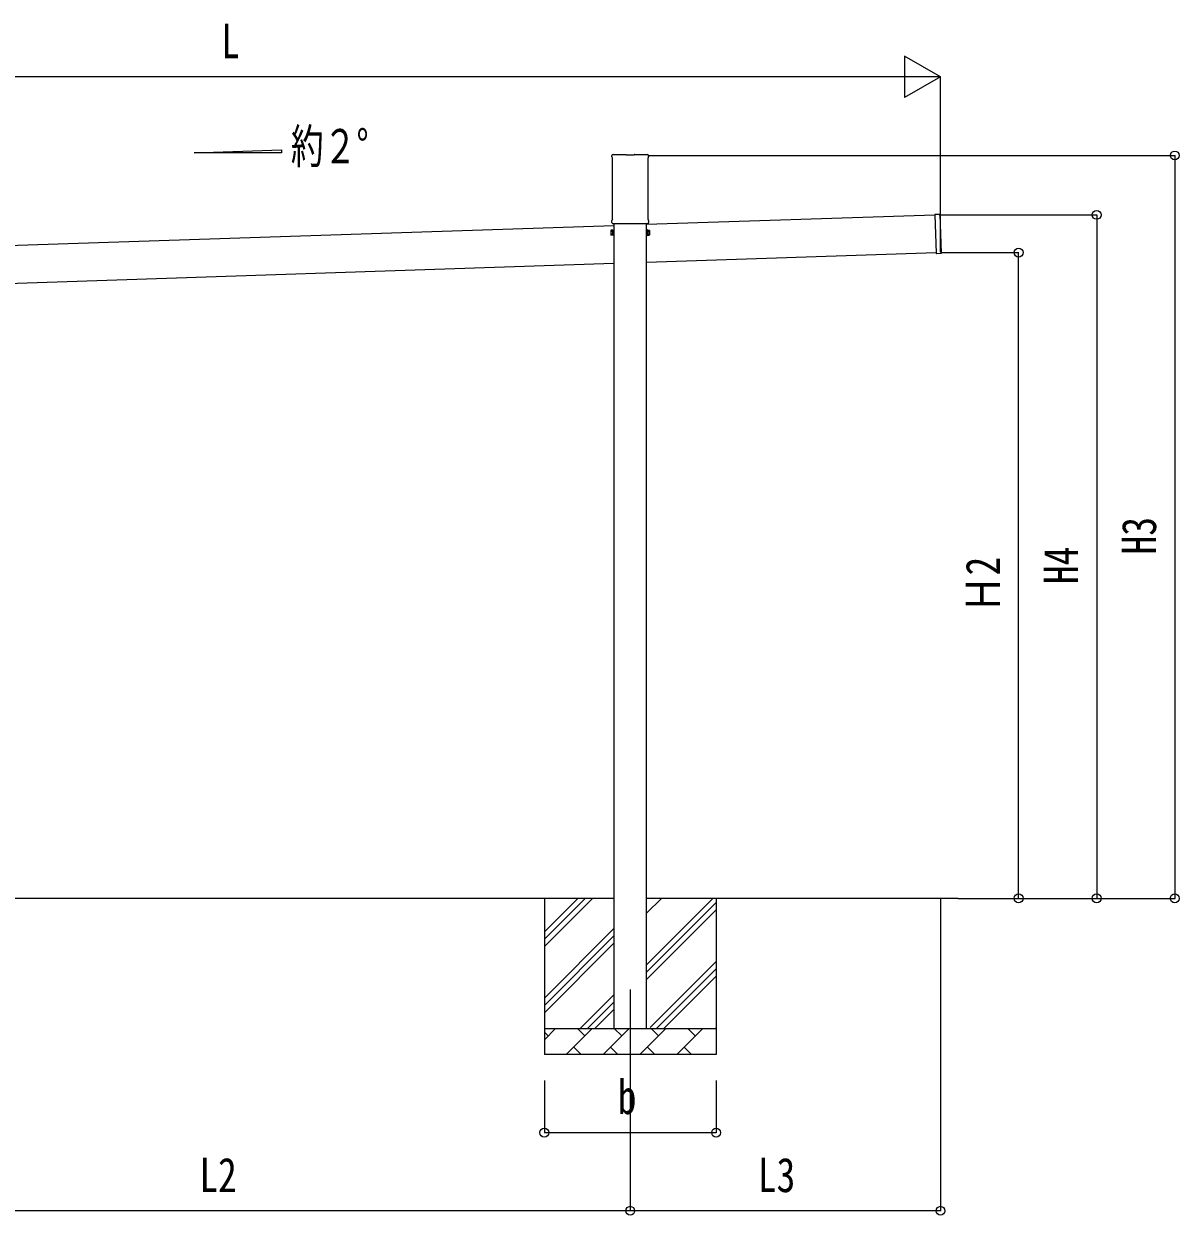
# Model space of a CAD drawing. Units: millimetres, scale not verified. Extents: x -16820 to 16820, y -11880 to 11880.
# Drawn here: x -3467 to 972, y -4200 to 376 of the extents above; entities that cross this region are included whole.
import ezdxf
from ezdxf.enums import TextEntityAlignment as Align

# ---------------------------------------------------------------- set-up
doc = ezdxf.new("R2010")
doc.units = ezdxf.units.MM
doc.header["$LTSCALE"] = 50
for name, color, linetype in [('0-2_USER1', 3, 'Continuous'), ('0-4_YKK_12', 2, 'Continuous'), ('0-5_YKK_13', 4, 'Continuous'), ('0-6_YKK_A1', 4, 'Continuous'), ('0-7_YKK_D', 6, 'Continuous')]:
    doc.layers.add(name, color=color, linetype=linetype)
doc.styles.add('ＭＳ ゴシック', font='')
doc.styles.get('ＭＳ ゴシック').set_extended_font_data('MS Gothic')

msp = doc.modelspace()

# ---------------------------------------------------------------- linework, layer by layer
at = {"layer": '0-4_YKK_12'}
msp.add_line((-1137.37, -3333.48), (-1137.37, -3833.48), dxfattribs=at)
at = {"layer": '0-5_YKK_13'}
for p, q in [((-1207.62, -135.11), (-1207.62, -130.16)), ((-1203.37, -125.91), (-1153.37, -125.91)), ((-1152.87, -128.91), (-1152.87, -126.41)), ((-1121.87, -128.91), (-1152.87, -128.91)), ((-1121.87, -126.41), (-1121.87, -128.91)), ((-1121.37, -125.91), (-1071.37, -125.91)), ((-1067.12, -130.16), (-1067.12, -135.11)), ((-1205.83, -138.57), (-1205.83, -138.57)), ((-1205.62, -138.98), (-1205.62, -138.98)), ((-1205.62, -375.74), (-1205.62, -138.98)), ((-1069.12, -138.98), (-1069.12, -138.98)), ((-1069.12, -138.98), (-1069.12, -375.74)), ((-1068.91, -138.57), (-1068.91, -138.57)), ((33.35, -357.26), (38.28, -505.18)), ((52.82, -356.11), (33.83, -356.74)), ((58.27, -504.51), (53.34, -356.59)), ((-1207.62, -387.61), (-1207.62, -379.61)), ((-1205.92, -391.01), (-1205.92, -391.01)), ((-1205.83, -376.14), (-1205.83, -376.14)), ((-1205.62, -375.74), (-1205.62, -375.74)), ((-1205.46, -391.11), (-1069.28, -391.11)), ((-1069.12, -375.74), (-1069.12, -375.74)), ((-1068.91, -376.14), (-1068.91, -376.14)), ((-1067.12, -379.61), (-1067.12, -387.61)), ((38.79, -505.66), (57.78, -505.03))]:
    msp.add_line(p, q, dxfattribs=at)
for points in [[(-1205.81, -391.07), (-1205.87, -391.04), (-1205.92, -391.01)], [(-1205.64, -391.11), (-1205.8, -391.08), (-1205.81, -391.07)], [(-1205.75, -391.02), (-1205.62, -391.09), (-1205.46, -391.11)], [(-1205.46, -391.11), (-1205.62, -391.11), (-1205.62, -391.11), (-1205.64, -391.11)], [(-1069.1, -391.11), (-1069.12, -391.11), (-1069.12, -391.11), (-1069.28, -391.11)], [(-1068.93, -391.07), (-1069.09, -391.11), (-1069.1, -391.11)], [(-1068.82, -391.01), (-1068.82, -391.01), (-1068.93, -391.07)]]:
    msp.add_lwpolyline(points, dxfattribs=at)
for centre, radius, start, end in [((-1203.37, -130.16), 4.25, 90, 180), ((-1203.37, -135.11), 4.25, 180, 234.62358), ((-1071.37, -130.16), 4.25, 0, 90), ((-1071.37, -135.11), 4.25, 305.37642, 0), ((-1206.12, -138.98), 0.5, 0.0463, 54.58271), ((-1068.62, -138.98), 0.5, 125.41729, 179.9537), ((33.85, -357.24), 0.5, 91.90882, 181.90882), ((52.84, -356.61), 0.5, 1.90882, 91.90882), ((-1203.37, -379.61), 4.25, 125.37642, 180), ((-1203.37, -387.61), 4.25, 180, 233.11111), ((-1206.12, -375.74), 0.5, 305.41588, 359.95511), ((-1068.62, -375.74), 0.5, 180.04713, 234.58188), ((-1071.37, -379.61), 4.25, 0, 54.62358), ((-1071.37, -387.61), 4.25, 306.88889, 0), ((38.78, -505.16), 0.5, 181.90882, 271.90882), ((57.77, -504.53), 0.5, 271.90882, 1.90882)]:
    msp.add_arc(centre, radius, start, end, dxfattribs=at)
for centre, major_axis, ratio, start_param, end_param in [((-1153.31, -126.35), (0.481, -0.181), 0.828259, 1.9947436, 1.996569), ((-1153.37, -126.41), (0.354, 0.354), 0.999467, 5.4996506, 7.06672), ((-1153.31, -126.35), (-0.181, 0.481), 0.828259, 4.2866163, 4.2884417), ((-1121.37, -126.41), (-0.354, 0.354), 0.999467, 5.4996506, 7.06672), ((-1121.43, -126.35), (0.181, 0.481), 0.828259, 1.9947436, 1.996569), ((-1121.43, -126.35), (0.481, 0.181), 0.828259, 1.1450236, 1.146849)]:
    msp.add_ellipse(centre, major_axis=major_axis, ratio=ratio, start_param=start_param, end_param=end_param, dxfattribs=at)
at = {"layer": '0-6_YKK_A1'}
for p, q in [((-2813.54, -119.98), (-2477.54, -107.57)), ((-2477.54, -119.98), (-2813.54, -119.98)), ((-2477.54, -107.57), (-2477.54, -119.98)), ((33.38, -358.29), (-1074.87, -395.22)), ((-1199.87, -399.39), (-4174.87, -498.54)), ((-1199.87, -391.11), (-1199.87, -3483.48)), ((-1074.87, -3483.48), (-1074.87, -391.11)), ((-1211.37, -417.81), (-1210.61, -416.49)), ((-1211.37, -417.81), (-1211.37, -434.81)), ((-1211.37, -434.81), (-1210.61, -436.12)), ((-1204.37, -421.4), (-1210.61, -421.4)), ((-1204.37, -431.22), (-1210.61, -431.22)), ((-1204.37, -436.12), (-1210.61, -436.12)), ((-1201.87, -435.51), (-1204.37, -435.51)), ((-1072.87, -435.51), (-1070.37, -435.51)), ((-1070.37, -421.4), (-1064.13, -421.4)), ((-1070.37, -431.22), (-1064.13, -431.22)), ((-1070.37, -436.12), (-1064.13, -436.12)), ((-1063.37, -417.81), (-1064.13, -416.49)), ((-1063.37, -434.81), (-1064.13, -436.12)), ((-1063.37, -417.81), (-1063.37, -434.81)), ((38.21, -503.21), (-1074.87, -540.3)), ((-1199.87, -544.47), (-4174.87, -643.62)), ((-1199.87, -2983.48), (-4174.87, -2983.48)), ((-1467.37, -2983.48), (-1467.37, -3583.48)), ((-1467.37, -3168.53), (-1282.32, -2983.48)), ((-1467.37, -3140.24), (-1310.61, -2983.48)), ((-1467.37, -3111.96), (-1338.89, -2983.48)), ((122.24, -2983.48), (-1074.87, -2983.48)), ((-1074.87, -3238.58), (-819.77, -2983.48)), ((-1074.87, -3040.59), (-1017.76, -2983.48)), ((-1074.87, -3266.86), (-807.37, -2999.36)), ((-807.37, -2983.48), (-807.37, -3583.48)), ((-1074.87, -3295.15), (-807.37, -3027.65)), ((-1467.37, -3366.52), (-1199.87, -3099.02)), ((-1467.37, -3394.8), (-1199.87, -3127.3)), ((-1467.37, -3423.09), (-1199.87, -3155.59)), ((-1061.27, -3479.53), (-807.37, -3225.64)), ((-1036.93, -3483.48), (-807.37, -3253.92)), ((-1008.65, -3483.48), (-807.37, -3282.2)), ((-1329.77, -3483.48), (-1199.87, -3353.58)), ((-1301.49, -3483.48), (-1199.87, -3381.86)), ((-1273.2, -3483.48), (-1199.87, -3410.15)), ((-1467.37, -3483.48), (-807.37, -3483.48)), ((-1467.37, -3526.37), (-1424.48, -3483.48)), ((-1453.03, -3512.03), (-1467.37, -3497.69)), ((-1383.06, -3583.48), (-1283.06, -3483.48)), ((-1311.61, -3512.03), (-1340.16, -3483.48)), ((-1241.64, -3583.48), (-1141.64, -3483.48)), ((-1170.19, -3512.03), (-1198.74, -3483.48)), ((-1100.21, -3583.48), (-1000.21, -3483.48)), ((-1028.77, -3512.03), (-1057.32, -3483.48)), ((-958.79, -3583.48), (-858.79, -3483.48)), ((-887.35, -3512.03), (-915.9, -3483.48)), ((-810.66, -3483.48), (-807.37, -3480.19)), ((-1354.5, -3554.92), (-1325.95, -3583.48)), ((-1213.08, -3554.92), (-1184.53, -3583.48)), ((-1071.66, -3554.92), (-1043.11, -3583.48)), ((-930.24, -3554.92), (-901.69, -3583.48)), ((-807.37, -3583.48), (-1467.37, -3583.48))]:
    msp.add_line(p, q, dxfattribs=at)
for points in [[(-1204.37, -436.12), (-1204.37, -416.49), (-1210.61, -416.49)], [(-1204.37, -435.51), (-1204.37, -417.11), (-1201.87, -417.11)], [(-1070.37, -435.51), (-1070.37, -417.11), (-1072.87, -417.11)], [(-1070.37, -436.12), (-1070.37, -416.49), (-1064.13, -416.49)]]:
    msp.add_lwpolyline(points, dxfattribs=at)
for points in [[(-1201.87, -436.81), (-1201.87, -415.81), (-1199.87, -415.81), (-1199.87, -436.81)], [(-1072.87, -436.81), (-1072.87, -415.81), (-1074.87, -415.81), (-1074.87, -436.81)]]:
    msp.add_lwpolyline(points, close=True, dxfattribs=at)
for centre, radius, start, end in [((-1207.03, -418.95), 4.34, 145.61575, 214.38425), ((-1207.03, -433.67), 4.34, 145.61575, 214.38425), ((-1195.13, -426.31), 16.24, 162.41205, 197.58795), ((-1067.72, -418.95), 4.34, 325.61575, 34.38425), ((-1079.61, -426.31), 16.24, 342.41205, 17.58795), ((-1067.72, -433.67), 4.34, 325.61575, 34.38425)]:
    msp.add_arc(centre, radius, start, end, dxfattribs=at)
at = {"layer": '0-7_YKK_D'}
for p, q in [((54.89, 172.59), (-83.67, 252.59)), ((-83.67, 252.59), (-83.67, 92.59)), ((-105.11, 172.59), (-5216.88, 172.59)), ((54.89, 172.59), (-222.24, 172.59)), ((54.89, 172.59), (-83.67, 92.59)), ((54.89, -501.35), (54.89, 173.59)), ((-1070.37, -129.41), (955.89, -129.41)), ((954.89, -129.41), (954.89, -2983.48)), ((50.07, -357.77), (655.89, -357.77)), ((654.89, -357.77), (654.89, -2983.48)), ((54.6, -502.69), (355.89, -502.69)), ((354.89, -2983.48), (354.89, -502.69)), ((54.89, -2984.48), (54.89, -4184.48)), ((123.24, -2983.48), (355.89, -2983.48)), ((123.24, -2983.48), (955.89, -2983.48)), ((123.24, -2983.48), (655.89, -2983.48)), ((-1467.37, -3683.48), (-1467.37, -3884.48)), ((-807.37, -3683.48), (-807.37, -3884.48)), ((-1137.37, -3834.48), (-1137.37, -4184.48)), ((-1137.37, -3834.48), (-1137.37, -4184.48)), ((-1467.37, -3883.48), (-807.37, -3883.48)), ((-1137.37, -4183.48), (-4237.37, -4183.48)), ((54.89, -4183.48), (-1137.37, -4183.48))]:
    msp.add_line(p, q, dxfattribs=at)
for centre in [(954.89, -129.41), (654.89, -357.77), (354.89, -502.69), (354.89, -2983.48), (654.89, -2983.48), (954.89, -2983.48), (-1467.37, -3883.48), (-807.37, -3883.48), (-1137.37, -4183.48), (-1137.37, -4183.48), (54.89, -4183.48)]:
    msp.add_circle(centre, 17, dxfattribs=at)

# ---------------------------------------------------------------- texts
at = {"layer": '0-2_USER1', "style": 'ＭＳ ゴシック', "width": 0.7}
msp.add_text('約２°', height=132, dxfattribs=at).set_placement((-2441.32, -199.47), align=Align.BOTTOM_LEFT)
at = {"layer": '0-7_YKK_D', "style": 'ＭＳ ゴシック', "width": 0.8}
for s, p in [('L', (-2709, 204.59)), ('b', (-1185.37, -3851.48)), ('L2', (-2792.97, -4151.48)), ('L3', (-646.84, -4151.48))]:
    msp.add_text(s, height=132, dxfattribs=at).set_placement(p, align=Align.BOTTOM_LEFT)
for s, p in [('H3', (922.89, -1662.04)), ('H4', (622.89, -1776.22)), ('Ｈ2', (322.89, -1887.09))]:
    msp.add_text(s, height=132, rotation=90, dxfattribs=at).set_placement(p, align=Align.BOTTOM_LEFT)

doc.saveas('drawing.dxf')
